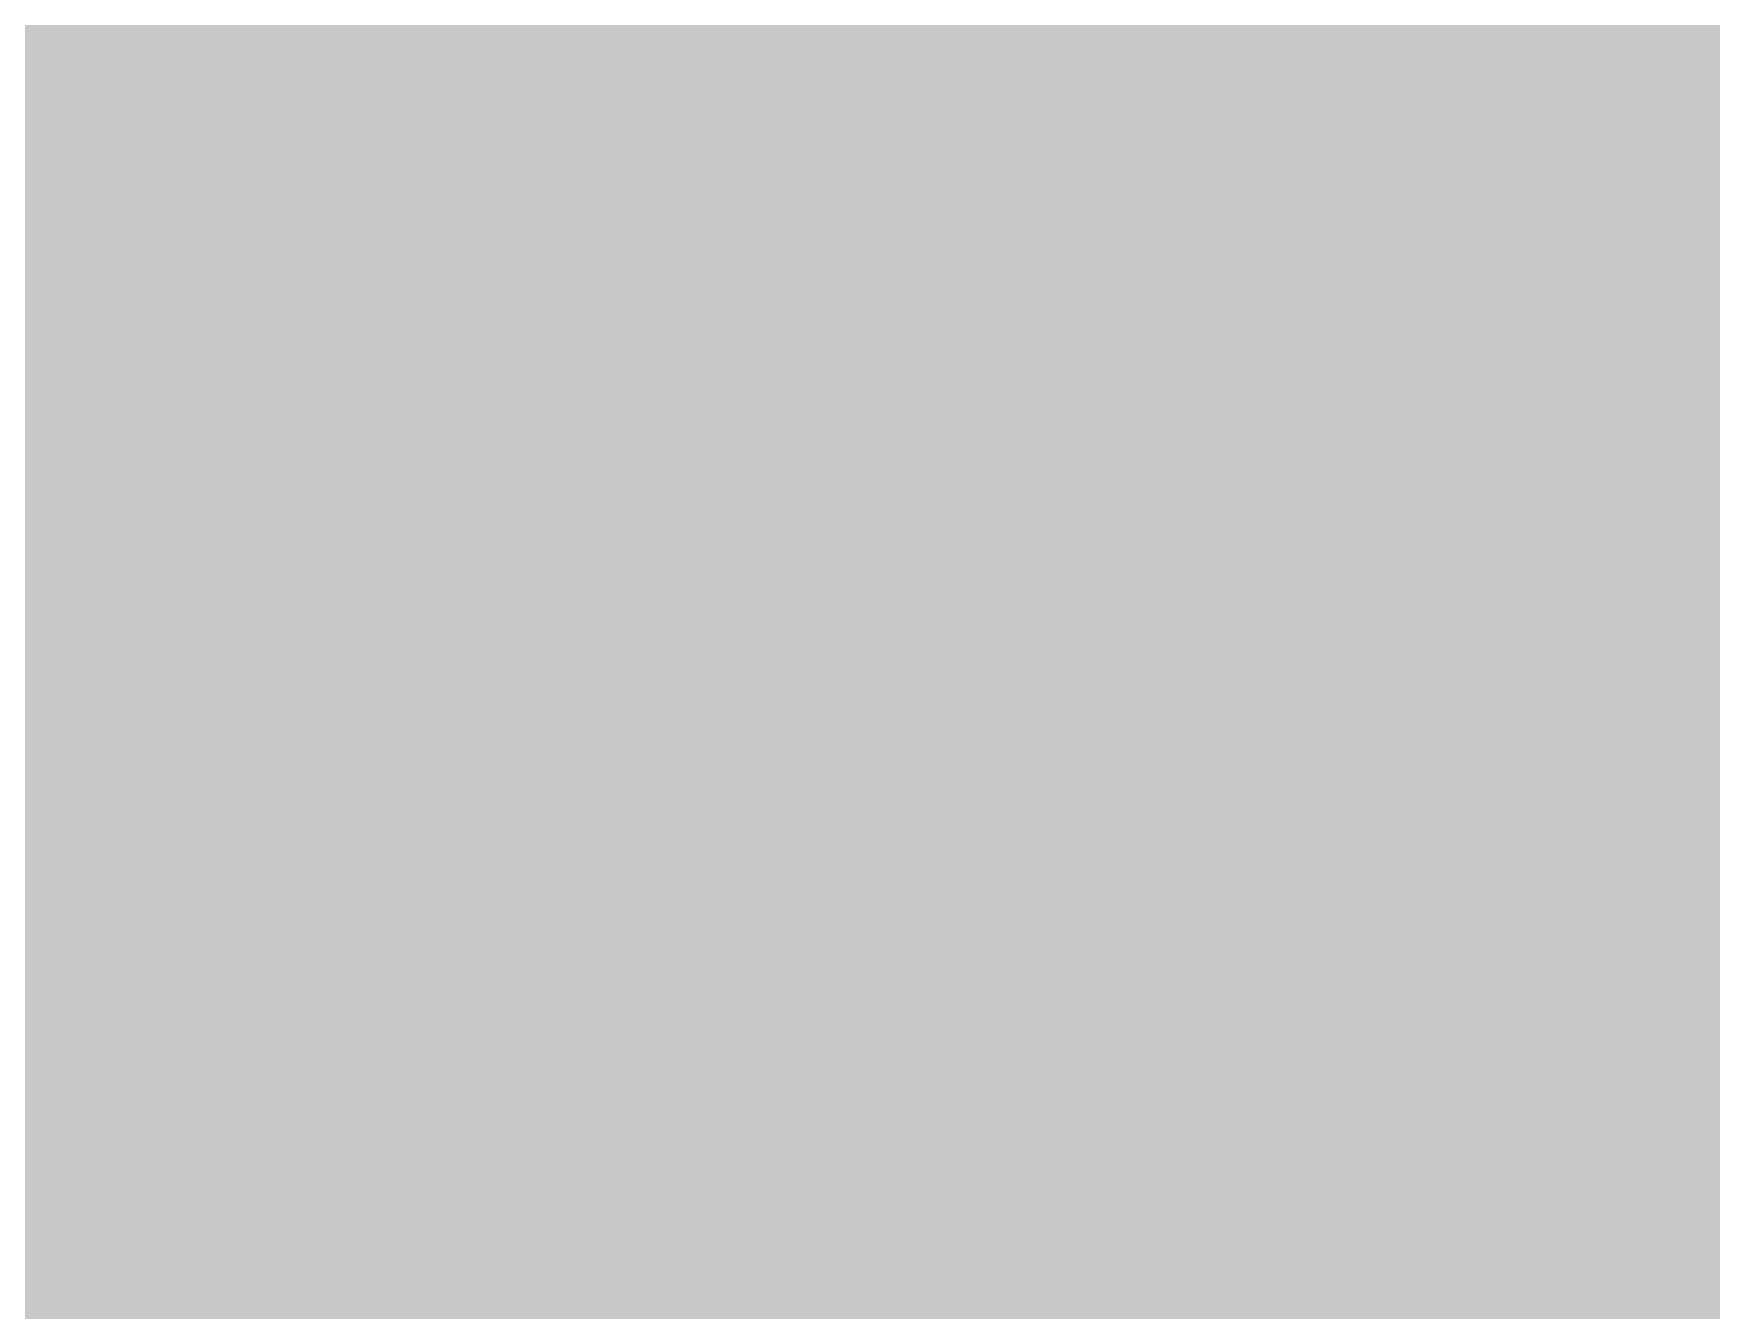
# Model space of a CAD drawing. Header units: millimetres. Extents: x -754 to 578, y -31 to 612.
# Drawn here: x 17.34 to 45.76, y 258.02 to 279.65 of the extents above; entities that cross this region are included whole.
import ezdxf

# ---------------------------------------------------------------- set-up
doc = ezdxf.new("R2010")
doc.units = ezdxf.units.MM
for name, color, linetype in [('Background Fill', 3, 'Continuous'), ('Images', 7, 'Continuous'), ('magpiefill', 3, 'Continuous')]:
    doc.layers.add(name, color=color, linetype=linetype)
picture_1 = doc.add_image_def('image1.jpg', size_in_pixel=(3877, 2482))

msp = doc.modelspace()

# ---------------------------------------------------------------- hatches: boundary and pattern name
at = {"layer": 'Background Fill', "true_color": 0x010101}
h = msp.add_hatch(color=18, dxfattribs=at)
h.dxf.hatch_style = 1
edge = h.paths.add_edge_path()
edge.add_arc((14.13714228953993, 66.05036821475277), 5.807913626416285, 1.275464197753082, 62.44846320262373)
edge.add_arc((50.2300056646719, 133.5330695052299), 70.72090762997269, 224.7441867399971, 241.8117518982108, ccw=False)
edge.add_line((-8.526512829121202e-14, 83.74960531345087), (-2.842170943040401e-14, 297.0000000000001))
edge.add_line((-2.842170943040401e-14, 297.0000000000001), (56.60530441884882, 297.0000000000001))
edge.add_arc((32.46192734543833, 286.6598327097169), 26.26445727784844, -0.7870689497186163, 23.184566146012514, ccw=False)
edge.add_arc((55.94586765978195, 280.4126890830185), 6.508974787456369, 23.394349586185626, 64.73526677781842, ccw=False)
edge.add_arc((41.39813678510311, 275.6309811846147), 21.80360699868279, -10.658370673932325, 19.745368234292016, ccw=False)
edge.add_arc((56.99477431186929, 265.3853805578483), 8.520516004142252, 6.597388694866822, 46.81746160936768, ccw=False)
edge.add_arc((33.63526983047495, 265.6540479114007), 31.83152293101469, -21.311215793629685, 1.2785719473700965, ccw=False)
edge.add_arc((92.07498770003942, 209.0163113292386), 53.47699986028081, 57.56841699448552, 122.56565088630231, ccw=False)
edge.add_arc((123.4994929736408, 260.7114694069786), 7.110169438287065, 247.28817460529, 292.7118253947006)
edge.add_arc((149.4809779367527, 208.0806199916125), 51.59995031804294, 30.370672416276307, 116.76394834516441, ccw=False)
edge.add_arc((132.1499750118538, 199.586824854514), 70.86157634069299, 19.9064946490883, 29.210952333169587, ccw=False)
edge.add_arc((94.42696192880095, 102.4732001880038), 159.9638247332563, 43.73915488850821, 49.281844762795686, ccw=False)
edge.add_line((210, 213.0683994250644), (210, 197.5844620327144))
edge.add_line((210, 197.5844620327144), (117.4340023759941, 197.5844620327144))
edge.add_line((117.4340023759941, 197.5844620327144), (117.4340023759941, 243.4484232488084))
edge.add_arc((92.06673974743109, 208.9162420660986), 42.84821525457027, 53.69907996296252, 165.6151780016992)
edge.add_line((50.56185860601263, 219.5611653602663), (50.56185860601269, 23.20550962208995))
edge.add_arc((69.46115185486681, 69.06541166220961), 49.60155139141874, 183.33528897361, 247.60298427575128, ccw=False)
at = {"layer": 'Background Fill', "true_color": 0x608000}
h = msp.add_hatch(color=66, dxfattribs=at)
h.dxf.hatch_style = 1
edge = h.paths.add_edge_path()
edge.add_arc((376.6532146460902, 276.531508869247), 365.7629443210776, 176.7919901476864, 183.9233746687262)
edge.add_arc((133.8374676579463, 259.2283183268966), 122.3340440395195, 183.6195856983223, 197.1683515683287)
edge.add_arc((24.55923343580579, 255.2968345977195), 33.06552170640433, 256.7034174919814, 268.4011139625683)
edge.add_arc((24.16992790803101, 246.1092003096776), 23.87097146563052, 268.7198628156944, 301.7757663762422)
edge.add_arc((6.285144653563535, 271.3474496466107), 54.77789923509462, 303.7779035900384, 336.8879734464464)
edge.add_arc((52.30048252020208, 252.4870421142255), 5.102959599765063, 254.384903360388, 328.824933411809, ccw=False)
edge.add_arc((7.292441665671056, 271.8288436174069), 49.92334009274214, 330.9302936293311, 352.0400174555955)
edge.add_arc((50.38940195992937, 268.6021330476465), 7.33865160717493, 285.0504608128425, 329.8428390468186, ccw=False)
edge.add_arc((52.12306075032679, 262.0122561988131), 0.5259485409149743, 171.3325297132818, 289.0846071006343, ccw=False)
edge.add_arc((16.64306726326045, 276.2065121965963), 37.7019668665434, 338.0137831002426, 363.9508925965004)
edge.add_arc((47.18092559481738, 280.5249504883629), 7.280765375083003, 297.6993291748943, 346.32952133307856, ccw=False)
edge.add_arc((50.21930293766126, 275.4437634670579), 1.408347699717135, 237.8436587276291, 284.2199327254814, ccw=False)
edge.add_arc((5.031847200155447, 281.9599394829845), 45.10151512056127, 350.1590330487046, 372.4891597315885)
edge.add_arc((41.64524126144794, 293.1920568739727), 7.566770331701877, 300.04355044286524, 348.73077371804266, ccw=False)
edge.add_arc((43.75385213140538, 284.1694602761676), 2.989084643609619, 55.80835803819905, 74.18013113411193)
edge.add_arc((7.950478925571026, 289.2936049017273), 36.68719382040134, 356.4865807875378, 372.1256817894662)
edge.add_line((43.81915139898453, 297.0000000000001), (11.463438900309, 297.0000000000003))
at = {"layer": 'magpiefill', "true_color": 0x010101}
h = msp.add_hatch(color=18, dxfattribs=at)
h.dxf.hatch_style = 1
edge = h.paths.add_edge_path()
edge.add_line((34.93095430122935, 258.5752140283353), (33.09279269762033, 258.387297518959))
edge.add_line((33.09279269762033, 258.387297518959), (29.96416467604217, 256.3323769385913))
edge.add_line((29.96416467604217, 256.3323769385913), (23.52813624865416, 251.6864686364415))
edge.add_line((23.52813624865416, 251.6864686364415), (19.77378490578644, 248.1126916499315))
edge.add_line((19.77378490578644, 248.1126916499315), (19.14806158449687, 248.1126916499315))
edge.add_line((19.14806158449687, 248.1126916499315), (18.52233540942484, 248.6487587913459))
edge.add_line((18.52233540942484, 248.6487587913459), (18.43294636352653, 249.006135896559))
edge.add_line((18.43294636352653, 249.006135896559), (16.55577069209244, 247.5766259921118))
edge.add_line((16.55577069209244, 247.5766259921118), (14.05287169936923, 245.7897374988568))
edge.add_line((14.05287169936923, 245.7897374988568), (13.78470456167383, 246.9512153161913))
edge.add_line((13.78470456167383, 246.9512153161913), (13.87409360757215, 247.5766259921118))
edge.add_line((13.87409360757215, 247.5766259921118), (14.94676501213712, 248.738102325852))
edge.add_line((14.94676501213712, 248.738102325852), (15.30432119573084, 249.006135896559))
edge.add_line((15.30432119573084, 249.006135896559), (15.03615405803544, 249.1848244491657))
edge.add_line((15.03615405803544, 249.1848244491657), (13.33775647839843, 248.0233481154255))
edge.add_line((13.33775647839843, 248.0233481154255), (12.89081124890595, 248.3807252206386))
edge.add_line((12.89081124890595, 248.3807252206386), (12.89081124890595, 248.6487587913459))
edge.add_line((12.89081124890595, 248.6487587913459), (12.1756960279356, 248.6487587913459))
edge.add_line((12.1756960279356, 248.6487587913459), (11.9075288902402, 249.006135896559))
edge.add_line((11.9075288902402, 249.006135896559), (14.23164979116632, 250.2569572483999))
edge.add_line((14.23164979116632, 250.2569572483999), (14.67859502065835, 251.0610564769268))
edge.add_line((14.67859502065835, 251.0610564769268), (15.48309928752792, 251.7758121709478))
edge.add_line((15.48309928752792, 251.7758121709478), (13.87409360757215, 251.5077786002405))
edge.add_line((13.87409360757215, 251.5077786002405), (15.12554310393375, 252.5799113994747))
edge.add_line((15.12554310393375, 252.5799113994747), (19.32683967629396, 254.9922105686501))
edge.add_line((19.32683967629396, 254.9922105686501), (23.25996911095876, 257.8512318611392))
edge.add_line((23.25996911095876, 257.8512318611392), (27.72943282101437, 260.4422195829211))
edge.add_line((27.72943282101437, 260.4422195829211), (30.41111275931758, 262.0504180399751))
edge.add_line((30.41111275931758, 262.0504180399751), (30.67927989701298, 263.0332073047032))
edge.add_line((30.67927989701298, 263.0332073047032), (31.66256225567918, 263.6586179806234))
edge.add_line((31.66256225567918, 263.6586179806234), (32.73523366024369, 263.2118958573096))
edge.add_line((32.73523366024369, 263.2118958573096), (33.4503488812145, 263.3012408754103))
edge.add_line((33.4503488812145, 263.3012408754103), (34.9699655152715, 264.5520622272509))
edge.add_line((34.9699655152715, 264.5520622272509), (36.22141786541602, 265.356161455778))
edge.add_line((36.22141786541602, 265.356161455778), (36.31080691131433, 263.569272962523))
edge.add_line((36.31080691131433, 263.569272962523), (35.9532478739377, 262.2291080761761))
edge.add_line((35.9532478739377, 262.2291080761761), (35.59569169034353, 262.0504180399751))
edge.add_line((35.59569169034353, 262.0504180399751), (35.05935456116981, 262.2291080761761))
edge.add_line((35.05935456116981, 262.2291080761761), (34.34424219398193, 261.5143523821553))
edge.add_line((34.34424219398193, 261.5143523821553), (35.44761174261771, 260.5762549132039))
edge.add_line((35.44761174261771, 260.5762549132039), (35.64135792641514, 261.4154010907293))
edge.add_line((35.64135792641514, 261.4154010907293), (36.54550773539836, 261.9317987384375))
edge.add_line((36.54550773539836, 261.9317987384375), (37.90173102198173, 261.9963484444008))
edge.add_line((37.90173102198173, 261.9963484444008), (38.67671575717236, 261.7381496205469))
edge.add_line((38.67671575717236, 261.7381496205469), (38.67671575717236, 261.1572022668754))
edge.add_line((38.67671575717236, 261.1572022668754), (38.03089609577432, 260.8990034430215))
edge.add_line((38.03089609577432, 260.8990034430215), (36.80383502920108, 260.6408046191673))
edge.add_line((36.80383502920108, 260.6408046191673), (35.3830277788295, 259.5434596177879))
edge.add_line((35.3830277788295, 259.5434596177879), (35.3830277788295, 258.7688631462258))
edge.add_line((35.3830277788295, 258.7688631462258), (36.54550773539836, 259.2207110879704))
edge.add_line((36.54550773539836, 259.2207110879704), (39.3871193823577, 260.31805608935))
edge.add_line((39.3871193823577, 260.31805608935), (41.26000296411235, 261.3508513847657))
edge.add_line((41.26000296411235, 261.3508513847657), (43.13288369208362, 262.7063952099993))
edge.add_line((43.13288369208362, 262.7063952099993), (45.58700582523102, 264.5137869769774))
edge.add_line((45.58700582523102, 264.5137869769774), (44.29536364865248, 264.0619390352329))
edge.add_line((44.29536364865248, 264.0619390352329), (43.06830258207879, 263.6100910934883))
edge.add_line((43.06830258207879, 263.6100910934883), (41.77666040550025, 263.9328396233059))
edge.add_line((41.77666040550025, 263.9328396233059), (40.61418044893139, 264.9010852127583))
edge.add_line((40.61418044893139, 264.9010852127583), (39.90377682374606, 266.3211772603611))
edge.add_line((39.90377682374606, 266.3211772603611), (39.64544952994333, 267.9349199094486))
edge.add_line((39.64544952994333, 267.9349199094486), (39.96836078753381, 269.4195631466091))
edge.add_line((39.96836078753381, 269.4195631466091), (41.32458407411718, 270.9042063837696))
edge.add_line((41.32458407411718, 270.9042063837696), (40.61418044893139, 270.6460075599155))
edge.add_line((40.61418044893139, 270.6460075599155), (37.25591136058415, 268.903165498901))
edge.add_line((37.25591136058415, 268.903165498901), (34.34971289605369, 267.2894228498135))
edge.add_line((34.34971289605369, 267.2894228498135), (32.73516231566759, 265.9984287305435))
edge.add_line((32.73516231566759, 265.9984287305435), (31.89559361668921, 264.7719858008313))
edge.add_line((31.89559361668921, 264.7719858008313), (30.99144380770599, 264.0619390352329))
edge.add_line((30.99144380770599, 264.0619390352329), (30.02271288871793, 263.8037402113789))
edge.add_line((30.02271288871793, 263.8037402113789), (29.44147148354227, 264.0619390352329))
edge.add_line((29.44147148354227, 264.0619390352329), (29.11856307973471, 264.4492372710138))
edge.add_line((29.11856307973471, 264.4492372710138), (29.18314418973955, 265.3529316709084))
edge.add_line((29.18314418973955, 265.3529316709084), (29.82896385113759, 266.837574908069))
edge.add_line((29.82896385113759, 266.837574908069), (29.37689037353744, 267.8058204975216))
edge.add_line((29.37689037353744, 267.8058204975216), (29.24772529974439, 266.9666743199959))
edge.add_line((29.24772529974439, 266.9666743199959), (28.66648674835164, 266.579376084215))
edge.add_line((28.66648674835164, 266.579376084215), (27.24567949798052, 265.7402299066896))
edge.add_line((27.24567949798052, 265.7402299066896), (26.79360602038037, 266.0629784365071))
edge.add_line((26.79360602038037, 266.0629784365071), (26.3415296889973, 266.3211772603611))
edge.add_line((26.3415296889973, 266.3211772603611), (25.88945621139715, 266.7730252021056))
edge.add_line((25.88945621139715, 266.7730252021056), (25.69571002759972, 267.4830719677041))
edge.add_line((25.69571002759972, 267.4830719677041), (25.76029113760455, 267.9349199094486))
edge.add_line((25.76029113760455, 267.9349199094486), (25.17905258621136, 268.0640193213756))
edge.add_line((25.17905258621136, 268.0640193213756), (24.85614132862133, 268.3222181452295))
edge.add_line((24.85614132862133, 268.3222181452295), (24.40406499723781, 268.774066086974))
edge.add_line((24.40406499723781, 268.774066086974), (24.01657262964295, 269.2904637346821))
edge.add_line((24.01657262964295, 269.2904637346821), (24.21031881344038, 270.2587093241345))
edge.add_line((24.21031881344038, 270.2587093241345), (24.01657262964295, 270.2587093241345))
edge.add_line((24.01657262964295, 270.2587093241345), (23.43533407824975, 270.4523584420251))
edge.add_line((23.43533407824975, 270.4523584420251), (22.85409552685701, 270.968756089733))
edge.add_line((22.85409552685701, 270.968756089733), (22.53118426926653, 271.6142531493681))
edge.add_line((22.53118426926653, 271.6142531493681), (22.66034934305958, 272.1952005030396))
edge.add_line((22.66034934305958, 272.1952005030396), (22.78951156306925, 272.8406975626744))
edge.add_line((22.78951156306925, 272.8406975626744), (22.46660315926169, 272.905247268638))
edge.add_line((22.46660315926169, 272.905247268638), (21.8207806440812, 273.4861946223095))
edge.add_line((21.8207806440812, 273.4861946223095), (21.43328827648588, 274.2607896102772))
edge.add_line((21.43328827648588, 274.2607896102772), (21.49786938649072, 274.9708363758757))
edge.add_line((21.49786938649072, 274.9708363758757), (22.59576537927137, 275.6808831414742))
edge.add_line((22.59576537927137, 275.6808831414742), (24.08115659343071, 276.4554796130362))
edge.add_line((24.08115659343071, 276.4554796130362), (25.1144686224236, 277.2946257905617))
edge.add_line((25.1144686224236, 277.2946257905617), (26.01861843140682, 278.0692222621237))
edge.add_line((26.01861843140682, 278.0692222621237), (26.14778350519941, 278.1983216740507))
edge.add_line((26.14778350519941, 278.1983216740507), (26.47069476278989, 278.3274210859777))
edge.add_line((26.47069476278989, 278.3274210859777), (26.8581871303852, 278.6501696157952))
edge.add_line((26.8581871303852, 278.6501696157952), (26.92276824039004, 278.9083684396492))
edge.add_line((26.92276824039004, 278.9083684396492), (26.92276824039004, 279.1020175575397))
edge.add_line((26.92276824039004, 279.1020175575397), (26.8581871303852, 279.3602163813937))
edge.add_line((26.8581871303852, 279.3602163813937), (26.66444094658777, 279.5538654992843))
edge.add_line((26.66444094658777, 279.5538654992843), (26.47069476278989, 279.6829649112112))
edge.add_line((26.47069476278989, 279.6829649112112), (26.21236461520425, 279.7475146171748))
edge.add_line((26.21236461520425, 279.7475146171748), (26.40611079900214, 279.8766140291018))
edge.add_line((26.40611079900214, 279.8766140291018), (26.66444094658777, 279.8766140291018))
edge.add_line((26.66444094658777, 279.8766140291018), (26.92276824039004, 279.9411637350652))
edge.add_line((26.92276824039004, 279.9411637350652), (27.37484457177311, 279.9411637350652))
edge.add_line((27.37484457177311, 279.9411637350652), (27.63317186557583, 279.9411637350652))
edge.add_line((27.63317186557583, 279.9411637350652), (27.82691804937326, 280.0057134410288))
edge.add_line((27.82691804937326, 280.0057134410288), (28.02066423317115, 280.1348128529557))
edge.add_line((28.02066423317115, 280.1348128529557), (28.14982930696374, 280.4575613827733))
edge.add_line((28.14982930696374, 280.4575613827733), (28.21441327075149, 280.6512105006636))
edge.add_line((28.21441327075149, 280.6512105006636), (27.95608312316631, 280.9094093245178))
edge.add_line((27.95608312316631, 280.9094093245178), (27.11651442418793, 281.3612572662623))
edge.add_line((27.11651442418793, 281.3612572662623), (28.21441327075149, 281.1030584424082))
edge.add_line((28.21441327075149, 281.1030584424082), (28.79565182214469, 280.9739590304812))
edge.add_line((28.79565182214469, 280.9739590304812), (29.11856307973471, 281.1676081483718))
edge.add_line((29.11856307973471, 281.1676081483718), (29.11856307973471, 281.2967075602987))
edge.add_line((29.11856307973471, 281.2967075602987), (29.11856307973471, 281.6194560901163))
edge.add_line((29.11856307973471, 281.6194560901163), (28.92481404215437, 281.7485555020432))
edge.add_line((28.92481404215437, 281.7485555020432), (28.79565182214469, 282.0713040318608))
edge.add_line((28.79565182214469, 282.0713040318608), (29.3123092635326, 282.0067543258972))
edge.add_line((29.3123092635326, 282.0067543258972), (29.57063655733486, 282.0067543258972))
edge.add_line((29.57063655733486, 282.0067543258972), (29.95812892493018, 282.0067543258972))
edge.add_line((29.95812892493018, 282.0067543258972), (29.95812892493018, 282.1358537378242))
edge.add_line((29.95812892493018, 282.1358537378242), (29.89354781492534, 282.5231519736053))
edge.add_line((29.89354781492534, 282.5231519736053), (29.76438274113275, 282.7813493138649))
edge.add_line((29.76438274113275, 282.7813493138649), (29.69980163112791, 283.1040978436824))
edge.add_line((29.69980163112791, 283.1040978436824), (30.02271288871793, 283.1040978436824))
edge.add_line((30.02271288871793, 283.1040978436824), (30.28104018252066, 283.1686475496458))
edge.add_line((30.28104018252066, 283.1686475496458), (30.41020525631325, 283.3622966675364))
edge.add_line((30.41020525631325, 283.3622966675364), (30.47478636631809, 283.8141446092809))
edge.add_line((30.47478636631809, 283.8141446092809), (30.53936747632292, 283.9432440212079))
edge.add_line((30.53936747632292, 283.9432440212079), (30.79769762390856, 283.9432440212079))
edge.add_line((30.79769762390856, 283.9432440212079), (30.99144380770599, 283.9432440212079))
edge.add_line((30.99144380770599, 283.9432440212079), (31.12060888149904, 284.0723434331348))
edge.add_line((31.12060888149904, 284.0723434331348), (31.31435506529647, 284.0723434331348))
edge.add_line((31.31435506529647, 284.0723434331348), (31.37893617530131, 284.3950919629524))
edge.add_line((31.37893617530131, 284.3950919629524), (31.37893617530131, 284.5241913748794))
edge.add_line((31.37893617530131, 284.5241913748794), (31.05602491771083, 284.6532907868063))
edge.add_line((31.05602491771083, 284.6532907868063), (31.31435506529647, 284.7823901987333))
edge.add_line((31.31435506529647, 284.7823901987333), (31.50810124909435, 284.7823901987333))
edge.add_line((31.50810124909435, 284.7823901987333), (31.76642854289662, 284.7178404927699))
edge.add_line((31.76642854289662, 284.7178404927699), (32.0893398004871, 284.6532907868063))
edge.add_line((32.0893398004871, 284.6532907868063), (32.54141327808725, 284.7178404927699))
edge.add_line((32.54141327808725, 284.7178404927699), (33.18723579326775, 284.8469399046969))
edge.add_line((33.18723579326775, 284.8469399046969), (33.51014705085822, 284.8469399046969))
edge.add_line((33.51014705085822, 284.8469399046969), (33.51014705085822, 284.588741080843))
edge.add_line((33.51014705085822, 284.588741080843), (33.57472816086306, 284.2659925510254))
edge.add_line((33.57472816086306, 284.2659925510254), (34.02680449224613, 284.0723434331348))
edge.add_line((34.02680449224613, 284.0723434331348), (34.60804304363933, 284.2659925510254))
edge.add_line((34.60804304363933, 284.2659925510254), (34.93095430122935, 283.8786943152445))
edge.add_line((34.93095430122935, 283.8786943152445), (35.38348723789773, 283.4286073999767))
edge.add_arc((-76.72916099136648, 217.973307646923), 129.8215781707373, 24.7196834331034, 30.277882808560207, ccw=False)
edge.add_arc((43.29507845068406, 273.9876776487945), 2.717253438401656, 219.4264190677759, 277.5112522925736)
edge.add_arc((46.23167950775348, 268.9269057250914), 3.502217643125006, 76.09792839104102, 137.4828955815185, ccw=False)
edge.add_arc((46.04105670160197, 264.6436707254712), 7.751876948521335, 60.01917854986198, 82.34898294536907, ccw=False)
edge.add_arc((46.14576466513557, 259.940443523685), 12.02382861166447, 55.16074552816218, 71.73216053091483, ccw=False)
edge.add_arc((52.68048217801012, 264.0843435913512), 5.734500677390736, 86.65890143975243, 120.31950619075)
edge.add_arc((54.43622061698812, 261.2481553630661), 9.069487645513666, 120.8490791888012, 144.9821508602809)
edge.add_arc((48.2339431589979, 265.8014647757288), 1.387605128894925, 152.0183299640194, 206.9559763139688)
edge.add_arc((-57.83919877133971, 137.3643548795581), 165.3044430536458, 45.89312228263083, 50.63922831697852, ccw=False)
edge.add_line((57.21252739802526, 256.0600127560174), (57.08262319442724, 255.5413793316452))
edge.add_line((57.08262319442724, 255.5413793316452), (57.27636937822513, 255.2831805077913))
edge.add_line((57.27636937822513, 255.2831805077913), (57.85761078340079, 255.0895313899007))
edge.add_line((57.85761078340079, 255.0895313899007), (57.66386459960336, 254.7022331541198))
edge.add_line((57.66386459960336, 254.7022331541198), (57.92219189340562, 254.3794846243022))
edge.add_line((57.92219189340562, 254.3794846243022), (58.05135696719867, 254.0567360944847))
edge.add_line((58.05135696719867, 254.0567360944847), (57.5992806358156, 253.6694378587038))
edge.add_line((57.5992806358156, 253.6694378587038), (57.53469952581077, 253.2821396229226))
edge.add_line((57.53469952581077, 253.2821396229226), (57.7284457096082, 252.8948413871417))
edge.add_line((57.7284457096082, 252.8948413871417), (57.21178826822029, 252.7011922692511))
edge.add_line((57.21178826822029, 252.7011922692511), (56.69513082683238, 252.8302916811781))
edge.add_line((56.69513082683238, 252.8302916811781), (56.75971193683722, 252.3784437394336))
edge.add_line((56.75971193683722, 252.3784437394336), (56.04931116543435, 252.1847946215432))
edge.add_line((56.04931116543435, 252.1847946215432), (55.72639990784387, 252.3784437394336))
edge.add_line((55.72639990784387, 252.3784437394336), (55.53265372404644, 252.4429934453972))
edge.add_line((55.53265372404644, 252.4429934453972), (55.33890754024901, 252.1847946215432))
edge.add_line((55.33890754024901, 252.1847946215432), (55.01599628265853, 251.9265957976891))
edge.add_line((55.01599628265853, 251.9265957976891), (54.69308502506806, 252.0556952096163))
edge.add_line((54.69308502506806, 252.0556952096163), (53.85351632608968, 251.4747478559448))
edge.add_line((53.85351632608968, 251.4747478559448), (53.85351632608968, 251.7329466797987))
edge.add_line((53.85351632608968, 251.7329466797987), (53.27227777469693, 252.2493443275066))
edge.add_line((53.27227777469693, 252.2493443275066), (53.27227777469693, 252.5075431513608))
edge.add_line((53.27227777469693, 252.5075431513608), (53.14311270090388, 252.3784437394336))
edge.add_line((53.14311270090388, 252.3784437394336), (52.75562033330903, 251.7974963857621))
edge.add_line((52.75562033330903, 251.7974963857621), (52.75562033330903, 251.4101981499812))
edge.add_line((52.75562033330903, 251.4101981499812), (52.75562033330903, 250.5710519724557))
edge.add_line((52.75562033330903, 250.5710519724557), (52.30354685570887, 250.5710519724557))
edge.add_line((52.30354685570887, 250.5710519724557), (52.10980067191099, 250.7647010903461))
edge.add_line((52.10980067191099, 250.7647010903461), (52.04521670812323, 250.8938005022731))
edge.add_line((52.04521670812323, 250.8938005022731), (51.39939704672565, 251.0874496201636))
edge.add_line((51.39939704672565, 251.0874496201636), (51.07648578913518, 251.2810987380542))
edge.add_line((51.07648578913518, 251.2810987380542), (50.94732071534213, 251.1519993261272))
edge.add_line((50.94732071534213, 251.1519993261272), (50.94732071534213, 250.8292507963097))
edge.add_line((50.94732071534213, 250.8292507963097), (50.55982834774727, 250.3128531486016))
edge.add_line((50.55982834774727, 250.3128531486016), (50.30150105394455, 250.5065022664921))
edge.add_line((50.30150105394455, 250.5065022664921), (50.30150105394455, 250.7001513843827))
edge.add_line((50.30150105394455, 250.7001513843827), (49.526513464971, 250.5065022664921))
edge.add_line((49.526513464971, 250.5065022664921), (49.13902109737569, 250.0546543247476))
edge.add_line((49.13902109737569, 250.0546543247476), (48.29945525218068, 249.7319057949301))
edge.add_line((48.29945525218068, 249.7319057949301), (47.91196288458536, 249.9255549128206))
edge.add_line((47.91196288458536, 249.9255549128206), (47.71821384700456, 250.2483034426382))
edge.add_line((47.71821384700456, 250.2483034426382), (47.39530544319746, 250.2483034426382))
edge.add_line((47.39530544319746, 250.2483034426382), (46.68490181801167, 249.6673560889667))
edge.add_line((46.68490181801167, 249.6673560889667), (46.03907930283071, 249.0218590293316))
edge.add_line((46.03907930283071, 249.0218590293316), (45.39325964143313, 248.2472625577695))
edge.add_line((45.39325964143313, 248.2472625577695), (44.87660220004523, 247.6017654981347))
edge.add_line((44.87660220004523, 247.6017654981347), (44.42452586866216, 247.1499190399845))
edge.add_line((44.42452586866216, 247.1499190399845), (43.77870620726412, 246.956269922094))
edge.add_line((43.77870620726412, 246.956269922094), (43.19746480208846, 247.0853693340209))
edge.add_line((43.19746480208846, 247.0853693340209), (42.80997243449315, 247.4726660862077))
edge.add_line((42.80997243449315, 247.4726660862077), (42.42248006689783, 247.8599643219886))
edge.add_line((42.42248006689783, 247.8599643219886), (42.2287338831004, 248.4409116756601))
edge.add_line((42.2287338831004, 248.4409116756601), (41.90582262550993, 248.8927596174046))
edge.add_line((41.90582262550993, 248.8927596174046), (41.58291136791945, 248.9573093233682))
edge.add_line((41.58291136791945, 248.9573093233682), (41.19541900032414, 249.0864087352952))
edge.add_line((41.19541900032414, 249.0864087352952), (40.87251059651703, 249.0864087352952))
edge.add_line((40.87251059651703, 249.0864087352952), (40.29126919134092, 249.9901046187842))
edge.add_line((40.29126919134092, 249.9901046187842), (39.71003063994817, 250.7647010903461))
edge.add_line((39.71003063994817, 250.7647010903461), (39.45170334614591, 250.7647010903461))
edge.add_line((39.45170334614591, 250.7647010903461), (38.93504590475754, 251.0228999142003))
edge.add_line((38.93504590475754, 251.0228999142003), (38.03089609577432, 251.8620460917257))
edge.add_line((38.03089609577432, 251.8620460917257), (37.77256594818914, 252.2493443275066))
edge.add_line((37.77256594818914, 252.2493443275066), (37.64340372817946, 252.5075431513608))
edge.add_line((37.64340372817946, 252.5075431513608), (37.57881976439126, 252.8948413871417))
edge.add_line((37.57881976439126, 252.8948413871417), (37.32049247058899, 252.8948413871417))
edge.add_line((37.32049247058899, 252.8948413871417), (36.73925391919579, 253.0884905050323))
edge.add_line((36.73925391919579, 253.0884905050323), (36.67466995540804, 253.2175899169592))
edge.add_line((36.67466995540804, 253.2175899169592), (36.41634266160577, 253.6048881527402))
edge.add_line((36.41634266160577, 253.6048881527402), (36.35176155160093, 253.7339875646671))
edge.add_line((36.35176155160093, 253.7339875646671), (36.02885029401045, 254.4440343302656))
edge.add_line((36.02885029401045, 254.4440343302656), (35.64135792641514, 254.7022331541198))
edge.add_line((35.64135792641514, 254.7022331541198), (35.44761174261771, 254.8958822720101))
edge.add_line((35.44761174261771, 254.8958822720101), (35.18928159503207, 255.2831805077913))
edge.add_line((35.18928159503207, 255.2831805077913), (35.06011652123948, 255.7995781554991))
edge.add_line((35.06011652123948, 255.7995781554991), (35.06011652123948, 256.1223252017223))
edge.add_line((35.06011652123948, 256.1223252017223), (35.51219285262255, 256.7678222613574))
edge.add_line((35.51219285262255, 256.7678222613574), (35.31844666882466, 256.7032725553938))
edge.add_line((35.31844666882466, 256.7032725553938), (34.86637033744159, 257.2196702031019))
edge.add_line((34.86637033744159, 257.2196702031019), (34.80178922743676, 257.6715181448465))
edge.add_line((34.80178922743676, 257.6715181448465), (35.31844666882466, 258.4461146164083))
edge.add_line((35.31844666882466, 258.4461146164083), (34.93095430122935, 258.5752140283353))
at = {"layer": 'magpiefill'}
h = msp.add_hatch(color=253, dxfattribs=at)
h.dxf.hatch_style = 1
h.paths.add_polyline_path([(26.92276824039004, 279.1020175575397), (26.8581871303852, 279.3602163813937), (26.66444094658777, 279.5538654992843), (26.47069476278989, 279.6829649112112), (26.21236461520496, 279.7475146171747), (25.75902042957081, 279.7508714485007), (25.22629897315998, 279.7570483877701), (24.63827589954518, 279.7649993117838), (24.01902686229938, 279.7736780973427), (23.39262751499592, 279.7820386212476), (22.78315351120771, 279.7890347602994), (22.21468050450824, 279.793620391299), (21.71128414847057, 279.7947493910472), (21.29144677201509, 279.7915253039595), (20.95127740545131, 279.7836503449103), (20.6812917544359, 279.7709763963884), (20.47200552462562, 279.7533553408829), (20.31393442167715, 279.7306390608828), (20.19759415124719, 279.7026794388769), (20.11350041899249, 279.6693283573543), (20.05216893056968, 279.6304376988039), (20.00565658917185, 279.5858149099024), (19.97218508813739, 279.5350896940777), (19.95151731834102, 279.4778473189456), (19.9434161706574, 279.4136730521217), (19.94764453596127, 279.3421521612216), (19.96396530512732, 279.2628699138609), (19.99214136903026, 279.1754115776555), (20.03193561854482, 279.0793624202208), (20.08432256711239, 278.9733949592153), (20.1551232184413, 278.8525307124688), (20.25137019880654, 278.7108784478531), (20.38009613448307, 278.5425469332408), (20.54833365174591, 278.3416449365041), (20.76311537687008, 278.1022812255152), (21.03147393613057, 277.8185645681465), (21.36044195580234, 277.4846037322702), (21.46342952208965, 277.5221934383515), (21.62860414656517, 277.5726866184993), (21.81648173422612, 277.6218467298697), (22.02652879627094, 277.669762649676), (22.25821184389801, 277.7165232551319), (22.51099738830584, 277.7622174234509), (22.78435194069272, 277.8069340318463), (23.07774201225715, 277.8507619575318), (23.39063411419755, 277.8937900777207), (23.72152823524442, 277.9358488185724), (24.06505827425687, 277.9757348020292), (24.41489160762619, 278.011986198979), (24.76469561174352, 278.0431411803098), (25.10813766300018, 278.0677379169097), (25.43888513778735, 278.0843145796668), (25.7506054124963, 278.091409339469), (26.03696586351816, 278.0875603672043), (26.14778350519941, 278.1983216740507), (26.47069476278989, 278.3274210859777), (26.8581871303852, 278.6501696157952), (26.92276824039004, 278.9083684396492)])
h.paths.add_polyline_path([(21.58925308909315, 278.8938797109624), (21.60865631166129, 278.9769834092968), (21.6392035487027, 279.0553473323739), (21.68065769782237, 279.1284975131009), (21.73278165662536, 279.1959599843849), (21.7953383227167, 279.2572607791331), (21.86809059370141, 279.3119259302527), (21.95127557982649, 279.3596493349277), (22.0470272419069, 279.4007963474498), (22.15795375339957, 279.4359001863874), (22.2866632877614, 279.465494070309), (22.43576401844933, 279.4901112177831), (22.60786411892029, 279.5102848473782), (22.80557176263119, 279.5265481776626), (23.03149512303898, 279.5394344272052), (23.28651347028196, 279.5493780701877), (23.56459046122413, 279.556418603247), (23.85796084941086, 279.5604967786336), (24.15885938838755, 279.5615533485977), (24.45952083169959, 279.5595290653898), (24.75217993289239, 279.5543646812601), (25.02907144551128, 279.5460009484592), (25.28243012310168, 279.5343786192373), (25.50618998332604, 279.5194483210908), (25.70108210031509, 279.5012001824999), (25.86953681231662, 279.4796342071904), (26.01398445757845, 279.4547503988885), (26.13685537434836, 279.4265487613202), (26.24057990087414, 279.3950292982116), (26.32758837540362, 279.3601920132887), (26.40031113618457, 279.3220369102774), (26.46086238045129, 279.2806331134155), (26.51009174138404, 279.2363262289867), (26.54853271114956, 279.1895309837862), (26.57671878191459, 279.1406621046092), (26.59518344584586, 279.0901343182513), (26.60446019511016, 279.0383623515074), (26.60508252187421, 278.985760931173), (26.59758391830474, 278.9327447840433), (26.58228052990215, 278.8797187629097), (26.55861911550141, 278.8270482245478), (26.52582908727113, 278.7750886517292), (26.48313985737988, 278.7241955272257), (26.42978083799628, 278.6747243338091), (26.3649814412889, 278.627030554251), (26.2879710794264, 278.581469671323), (26.19797916457733, 278.5383971677968), (26.09414619018406, 278.498050032187), (25.9752569747837, 278.4601912759791), (25.84000741818721, 278.4244654164013), (25.68709342020547, 278.3905169706821), (25.51521088064936, 278.3579904560497), (25.3230556993298, 278.3265303897322), (25.10932377605772, 278.2957812889583), (24.87271101064397, 278.2653876709559), (24.61338534360755, 278.23509279734), (24.33740287830003, 278.2050349072704), (24.0522917587811, 278.1754509842936), (23.76558012911009, 278.1465780119561), (23.48479613334726, 278.1186529738043), (23.21746791555167, 278.0919128533844), (22.97112361978327, 278.0665946342431), (22.75329139010151, 278.0429352999267), (22.5694938432999, 278.021408824359), (22.41723148710668, 278.003437142974), (22.29199930198388, 277.9906791815828), (22.18929226839352, 277.9847938659969), (22.10460536679761, 277.9874401220275), (22.0334335776582, 278.000276875486), (21.9712718814373, 278.0249630521837), (21.91361525859695, 278.0631575779319), (21.85695651093495, 278.1158577836391), (21.80177972559247, 278.1814146206029), (21.74956681104645, 278.2575174452185), (21.70179967577384, 278.3418556138806), (21.65996022825159, 278.4321184829842), (21.62553037695665, 278.525995408924), (21.59999203036597, 278.6211757480953), (21.58482709695652, 278.7153488568927), (21.58123098339323, 278.8065102044634)], flags=16)
h = msp.add_hatch(color=255, dxfattribs=at)
h.dxf.hatch_style = 1
h.paths.add_polyline_path([(26.55861911550141, 278.8270482245478), (26.58228052990216, 278.8797187629097), (26.59758391830474, 278.9327447840433), (26.60508252187421, 278.985760931173), (26.60446019511016, 279.0383623515074), (26.59518344584586, 279.0901343182513), (26.57671878191459, 279.1406621046092), (26.54853271114956, 279.1895309837862), (26.51009174138404, 279.2363262289867), (26.4608623804513, 279.2806331134155), (26.40031113618457, 279.3220369102774), (26.32758837540362, 279.3601920132887), (26.24057990087417, 279.3950292982116), (26.13685537434836, 279.4265487613202), (26.01398445757845, 279.4547503988885), (25.86953681231662, 279.4796342071904), (25.70108210031509, 279.5012001824999), (25.50618998332604, 279.5194483210908), (25.28243012310168, 279.5343786192373), (25.02907144551128, 279.5460009484592), (24.75217993289239, 279.5543646812601), (24.45952083169959, 279.5595290653898), (24.15885938838757, 279.5615533485977), (23.85796084941086, 279.5604967786336), (23.56459046122414, 279.556418603247), (23.28651347028196, 279.5493780701877), (23.03149512303897, 279.5394344272052), (22.80557176263119, 279.5265481776626), (22.60786411892029, 279.5102848473782), (22.43576401844933, 279.4901112177831), (22.2866632877614, 279.465494070309), (22.15795375339957, 279.4359001863874), (22.0470272419069, 279.4007963474498), (21.95127557982649, 279.3596493349277), (21.86809059370141, 279.3119259302527), (21.7953383227167, 279.2572607791331), (21.73278165662536, 279.1959599843849), (21.68065769782237, 279.1284975131009), (21.6392035487027, 279.0553473323739), (21.60865631166129, 278.9769834092968), (21.58925308909315, 278.8938797109624), (21.58123098339323, 278.8065102044634), (21.58482709695652, 278.7153488568927), (21.59999203036597, 278.6211757480953), (21.62553037695665, 278.525995408924), (21.65996022825159, 278.4321184829842), (21.70179967577384, 278.3418556138806), (21.74956681104645, 278.2575174452185), (21.80177972559247, 278.1814146206029), (21.85695651093495, 278.1158577836391), (21.91361525859695, 278.0631575779319), (21.9712718814373, 278.0249630521837), (22.0334335776582, 278.000276875486), (22.10460536679761, 277.9874401220275), (22.18929226839352, 277.9847938659969), (22.29199930198388, 277.9906791815828), (22.41723148710668, 278.003437142974), (22.5694938432999, 278.021408824359), (22.75329139010151, 278.0429352999267), (22.97112361978324, 278.0665946342431), (23.21746791555171, 278.0919128533844), (23.48479613334726, 278.1186529738043), (23.76558012911033, 278.1465780119561), (24.05229175878107, 278.1754509842936), (24.33740287830004, 278.2050349072704), (24.61338534360758, 278.23509279734), (24.87271101064395, 278.2653876709559), (25.10932377605771, 278.2957812889583), (25.32305569932981, 278.3265303897322), (25.51521088064938, 278.3579904560497), (25.68709342020546, 278.3905169706821), (25.84000741818721, 278.4244654164013), (25.9752569747837, 278.4601912759791), (26.09414619018405, 278.498050032187), (26.19797916457733, 278.5383971677968), (26.2879710794264, 278.581469671323), (26.3649814412889, 278.627030554251), (26.42978083799628, 278.6747243338091), (26.48313985737988, 278.7241955272257), (26.52582908727112, 278.7750886517292)])
h = msp.add_hatch(color=253, dxfattribs=at)
h.dxf.hatch_style = 1
h.paths.add_polyline_path([(23.20542595015337, 276.3009719453465), (22.96904609232165, 276.4387801708612), (22.79971256764024, 276.5731810613975), (22.68996566547217, 276.7030045944859), (22.63234567518043, 276.8270807476565), (22.61939288612807, 276.9442394984399), (22.64364758767809, 277.0533108243664), (22.69765006919351, 277.1531247029664), (22.77471957036585, 277.2428147348369), (22.87129113220054, 277.322729012842), (22.98457874603154, 277.3935192529125), (23.11179640319281, 277.4558371709792), (23.25015809501829, 277.5103344829727), (23.39687781284192, 277.5576629048237), (23.54916954799766, 277.5984741524631), (23.70424729181946, 277.6334199418216), (23.85948804732359, 277.6630186841878), (24.01292086425578, 277.6872555722819), (24.16273780404401, 277.7059824941819), (24.30713092811635, 277.7190513379658), (24.44429229790083, 277.7263139917116), (24.57241397482547, 277.7276223434974), (24.68968802031831, 277.7228282814012), (24.7943064958074, 277.711783693501), (24.88506914922996, 277.6944324539892), (24.96320647456008, 277.6710863815163), (25.03055665228104, 277.6421492808472), (25.08895786287613, 277.6080249567466), (25.14024828682861, 277.5691172139795), (25.18626610462178, 277.5258298573106), (25.22884949673895, 277.4785666915047), (25.2698366436634, 277.4277315213268), (26.01861843140682, 278.0692222621237), (26.03696586351816, 278.0875603672043), (25.75060541249631, 278.091409339469), (25.43888513778735, 278.0843145796668), (25.10813766300016, 278.0677379169097), (24.76469561174352, 278.0431411803098), (24.41489160762617, 278.011986198979), (24.06505827425687, 277.9757348020292), (23.72152823524439, 277.9358488185724), (23.39063411419755, 277.8937900777207), (23.07774201225715, 277.8507619575318), (22.78435194069273, 277.8069340318463), (22.51099738830582, 277.7622174234509), (22.25821184389804, 277.7165232551319), (22.02652879627092, 277.669762649676), (21.81648173422613, 277.6218467298697), (21.62860414656517, 277.5726866184993), (21.46342952208965, 277.5221934383515), (21.32112581085323, 277.470253627824), (21.20039880791778, 277.4166548877591), (21.09958876959718, 277.3611602346105), (21.01703595220539, 277.3035326848316), (20.95108061205632, 277.2435352548762), (20.90006300546388, 277.1809309611978), (20.86232338874203, 277.11548282025), (20.83620201820463, 277.0469538484863), (20.82029601558042, 276.9751070604975), (20.81422996425712, 276.8997054634219), (20.81788531303727, 276.8205120625349), (20.83114351072334, 276.7372898631122), (20.85388600611788, 276.649801870429), (20.88599424802334, 276.5578110897611), (20.92734968524232, 276.4610805263837), (20.97783376657726, 276.3593731855724), (21.03821360331287, 276.2525579372443), (21.1127989566624, 276.140927109883), (21.20678525032127, 276.024878896614), (21.32536790798493, 275.9048114905625), (21.47374235334878, 275.7811230848538), (21.65710401010826, 275.6542118726136), (21.8806483019588, 275.5244760469668), (22.14957065259581, 275.3923138010391), (22.59576537927137, 275.6808831414742), (23.51631185177249, 276.160926407323)])
h = msp.add_hatch(color=251, dxfattribs=at)
h.dxf.hatch_style = 1
h.paths.add_polyline_path([(26.63758444505152, 276.991037802647), (28.9418133045378, 277.8354982656629), (26.73293219626544, 277.4675365355922), (24.74543075173941, 276.9949324647725), (24.08115659343071, 276.4554796130362), (25.20737383950177, 276.6098399938267)])
h.paths.add_polyline_path([(27.68640687707398, 275.0850487585458), (31.59564768886935, 277.086337254852), (29.02126973141026, 276.1333427328013), (26.16084852031076, 275.1803482107507), (23.87251098516549, 274.9897493063406), (21.50011916389576, 274.972291383618), (21.49786938649072, 274.9708363758757), (21.43328827648588, 274.2607896102772), (21.8207806440812, 273.4861946223095), (22.46660315926169, 272.905247268638), (22.78951156306925, 272.8406975626744), (24.34924974123328, 273.7508564276748)])
h.paths.add_polyline_path([(27.97244729938782, 273.0837602622394), (31.50029993765588, 275.4662465673659), (27.40036362343358, 273.4649580710595), (24.44459749244675, 272.5119635490089), (22.73859278335786, 272.5862274662218), (22.66034934305958, 272.1952005030396), (22.53118426926653, 271.6142531493681), (22.85409552685701, 270.968756089733), (23.43533407824975, 270.4523584420251), (24.01657262964295, 270.2587093241345), (24.15855423880635, 270.2587093241345), (25.20737383950177, 271.1777712181379)])
h.paths.add_polyline_path([(27.30501587221968, 270.0341777916772), (30.92821626170121, 273.0837602622394), (26.73293219626544, 270.5106750527025), (24.13579775067583, 269.8862906837833), (24.01657262964295, 269.2904637346821), (24.40406499723781, 268.774066086974), (24.85614132862133, 268.3222181452295), (25.17905258621136, 268.0640193213756), (25.39436207057136, 268.0161967401883), (25.68411259556956, 268.5093850844762)])
h.paths.add_polyline_path([(28.16314280181518, 268.7952834410914), (28.16314280181518, 269.557679058732), (26.92362769869237, 268.128187275656), (25.73435233766391, 267.7534366032058), (25.69571002759972, 267.4830719677041), (25.88945621139715, 266.7730252021056), (26.3415296889973, 266.3211772603611), (26.81552741445581, 266.0504582540189), (28.54453380666905, 267.2704922058103), (26.63758444505152, 266.9845938491951)])
h.paths.add_polyline_path([(31.11891176412814, 268.6046845366814), (29.56244340910314, 267.4084052161612), (29.82896385113759, 266.837574908069)], flags=17)
h.paths.add_polyline_path([(32.39187894204812, 265.4969599800104), (32.45377461846442, 266.6033960403749), (33.59794197037377, 269.3670801543219), (31.50029993765588, 266.4127971359649), (29.15943240951907, 265.0211287180762), (29.11856307973471, 264.4492372710138), (29.44147148354227, 264.0619390352329), (30.02271288871793, 263.8037402113789), (30.99144380770599, 264.0619390352329), (31.89559361668921, 264.7719858008313)])
h.paths.add_polyline_path([(35.98162725673205, 257.8358449655889), (40.08156357095486, 259.5512351052801), (37.98392153823626, 258.8841389398446), (35.0060622251185, 257.9777735678102), (34.80178922743676, 257.6715181448465), (34.86637033744159, 257.2196702031019), (35.04453923797624, 257.016151472428)])
h.paths.add_polyline_path([(36.64905868390019, 256.1204548258977), (38.55600521419115, 256.596952086923), (41.03503542043676, 258.2170427744093), (37.31649011106833, 256.8828504435382), (35.33994207672802, 256.5218740405788), (35.06011652123948, 256.1223252017223), (35.06011652123948, 255.7995781554991), (35.18928159503207, 255.2831805077913), (35.44761174261771, 254.8958822720101), (35.64135792641514, 254.7022331541198), (35.86014776714774, 254.5564463354039), (36.45836318147326, 255.2627597560522)])
h.paths.add_polyline_path([(38.36530971176421, 254.3097637620817), (40.08156357095481, 255.0721608516421), (41.89316235003186, 256.596952086923), (38.17461420933725, 254.8815619472318), (36.10726791836726, 254.271602495724), (36.35176155160092, 253.7339875646671), (36.41634266160577, 253.6048881527402), (36.67466995540804, 253.2175899169592), (36.73925391919579, 253.0884905050323), (37.32049247058899, 252.8948413871417), (37.50718278216914, 252.8948413871417), (37.98392153823647, 253.3567692400309)])
h.paths.add_polyline_path([(42.5605937772, 254.1191648576715), (45.80240316182724, 256.9781498957434), (43.3233729555816, 255.2627597560522), (39.4141321437867, 253.2614697878259), (37.61532812553824, 252.6759074129147), (37.64340372817946, 252.5075431513608), (37.77256594818914, 252.2493443275066), (38.03089609577432, 251.8620460917257), (38.93504590475754, 251.0228999142003), (39.45170334614591, 250.7647010903461), (39.50947989500014, 250.7647010903461), (39.8908680685274, 251.4507801959295), (40.4629517444821, 252.4037747179802)])
h.paths.add_polyline_path([(44.3721925562775, 252.9755714312107), (46.75587784263621, 255.9298559214876), (42.94198478205428, 252.7849725268006), (39.76606078960849, 250.6900316519133), (40.29126919134094, 249.9901046187842), (40.87251059651703, 249.0864087352952), (41.19541900032414, 249.0864087352952), (41.58291136791945, 248.9573093233682), (42.08385785245922, 250.4024862216738)])
h.paths.add_polyline_path([(45.89775091304071, 251.3554807437247), (48.94886762656755, 255.7392570170775), (47.42330926980432, 254.0238654054666), (44.94427906355871, 251.6413791003397), (42.94198478205431, 249.068293890803), (41.96659825140412, 248.807716619296), (42.2287338831004, 248.4409116756601), (42.42248006689783, 247.8599643219886), (42.80997243449315, 247.4726660862077), (43.19746480208846, 247.0853693340209), (43.77870620726412, 246.956269922094), (44.42452586866216, 247.1499190399845), (44.45218852627811, 247.177567631603), (44.65823580991787, 249.163593343008)])
h.paths.add_polyline_path([(49.13956029766791, 252.2131758135702), (49.80699172483605, 254.5956635906166), (47.70935252344475, 251.3554807437247), (46.75587784263622, 250.3071867694689), (46.27763979565314, 249.2602993020725), (46.68490181801168, 249.6673560889667), (47.39530544319746, 250.2483034426382), (47.71821384700456, 250.2483034426382), (48.09074069697247, 250.6883845782891)])
h.paths.add_polyline_path([(50.76046640564505, 252.6896730745955), (48.97485921819727, 249.9915467013728), (49.13902109737569, 250.0546543247476), (49.526513464971, 250.5065022664921), (50.14734544329737, 250.661631931369)])
h.paths.add_polyline_path([(52.75562033330903, 251.6413791003397), (51.90463375755394, 252.5943736223903), (51.3862059307564, 251.0953603012297), (51.39939704672565, 251.0874496201636), (52.04521670812323, 250.8938005022731), (52.10980067191099, 250.7647010903461), (52.30354685570887, 250.5710519724557), (52.75562033330903, 250.5710519724557), (52.75562033330903, 251.4101981499812)])
h = msp.add_hatch(color=255, dxfattribs=at)
h.dxf.hatch_style = 1
h.paths.add_polyline_path([(25.1144686224236, 277.2946257905617), (25.2698366436634, 277.4277315213268), (25.22884949673895, 277.4785666915047), (25.18626610462179, 277.5258298573106), (25.14024828682861, 277.5691172139795), (25.08895786287611, 277.6080249567466), (25.03055665228104, 277.6421492808472), (24.96320647456008, 277.6710863815163), (24.88506914922996, 277.6944324539892), (24.7943064958074, 277.711783693501), (24.68968802031833, 277.7228282814012), (24.57241397482547, 277.7276223434974), (24.44429229790083, 277.7263139917116), (24.30713092811635, 277.7190513379658), (24.16273780404401, 277.7059824941819), (24.01292086425578, 277.6872555722819), (23.85948804732359, 277.6630186841878), (23.70424729181946, 277.6334199418216), (23.54916954799766, 277.5984741524631), (23.39687781284192, 277.5576629048237), (23.25015809501829, 277.5103344829727), (23.11179640319281, 277.4558371709792), (22.98457874603154, 277.3935192529125), (22.87129113220054, 277.322729012842), (22.77471957036585, 277.2428147348369), (22.69765006919351, 277.1531247029664), (22.64364758767809, 277.0533108243664), (22.61939288612807, 276.9442394984399), (22.63234567518043, 276.8270807476565), (22.68996566547217, 276.7030045944859), (22.79971256764024, 276.5731810613975), (22.96904609232165, 276.4387801708612), (23.20542595015337, 276.3009719453465), (23.51631185177247, 276.160926407323), (24.08115659343071, 276.4554796130362), (24.74543075173941, 276.9949324647725)])
h = msp.add_hatch(color=255, dxfattribs=at)
h.dxf.hatch_style = 1
h.paths.add_polyline_path([(31.89559361668921, 264.7719858008313), (31.66256225567918, 263.6586179806234), (32.73523366024369, 263.2118958573096), (33.4503488812145, 263.3012408754103), (34.9699655152715, 264.5520622272509), (36.22141786541602, 265.356161455778), (36.31080691131433, 263.569272962523), (35.9532478739377, 262.2291080761761), (35.59569169034353, 262.0504180399751), (35.05935456116981, 262.2291080761761), (34.34424219398193, 261.5143523821553), (35.44761174261771, 260.5762549132039), (35.64135792641514, 261.4154010907293), (36.54550773539836, 261.9317987384375), (37.90173102198173, 261.9963484444008), (38.67671575717236, 261.7381496205469), (38.67671575717236, 261.1572022668754), (38.03089609577432, 260.8990034430215), (36.80383502920108, 260.6408046191673), (35.3830277788295, 259.5434596177879), (35.3830277788295, 258.7688631462258), (36.54550773539836, 259.2207110879704), (39.3871193823577, 260.31805608935), (41.26000296411235, 261.3508513847657), (43.13288369208362, 262.7063952099993), (45.58700582523102, 264.5137869769774), (44.29536364865248, 264.0619390352329), (43.06830258207879, 263.6100910934883), (41.77666040550025, 263.9328396233059), (40.61418044893139, 264.9010852127583), (39.90377682374606, 266.3211772603611), (39.64544952994333, 267.9349199094486), (39.96836078753381, 269.4195631466091), (41.32458407411718, 270.9042063837696), (40.61418044893139, 270.6460075599155), (37.25591136058415, 268.903165498901), (34.34971289605369, 267.2894228498135), (32.73516231566759, 265.9984287305435)])

# ---------------------------------------------------------------- pictures from other files: only their frames are drawn
at = {"layer": 'Images'}
image = msp.add_image(picture_1, insert=(4.152360957636703e-14, 297.0000000000001), size_in_units=(328.0298146655921, 209.9999999999999), rotation=-90.00000000000001, dxfattribs=at)
image.dxf.flags = 7

doc.saveas('drawing.dxf')
